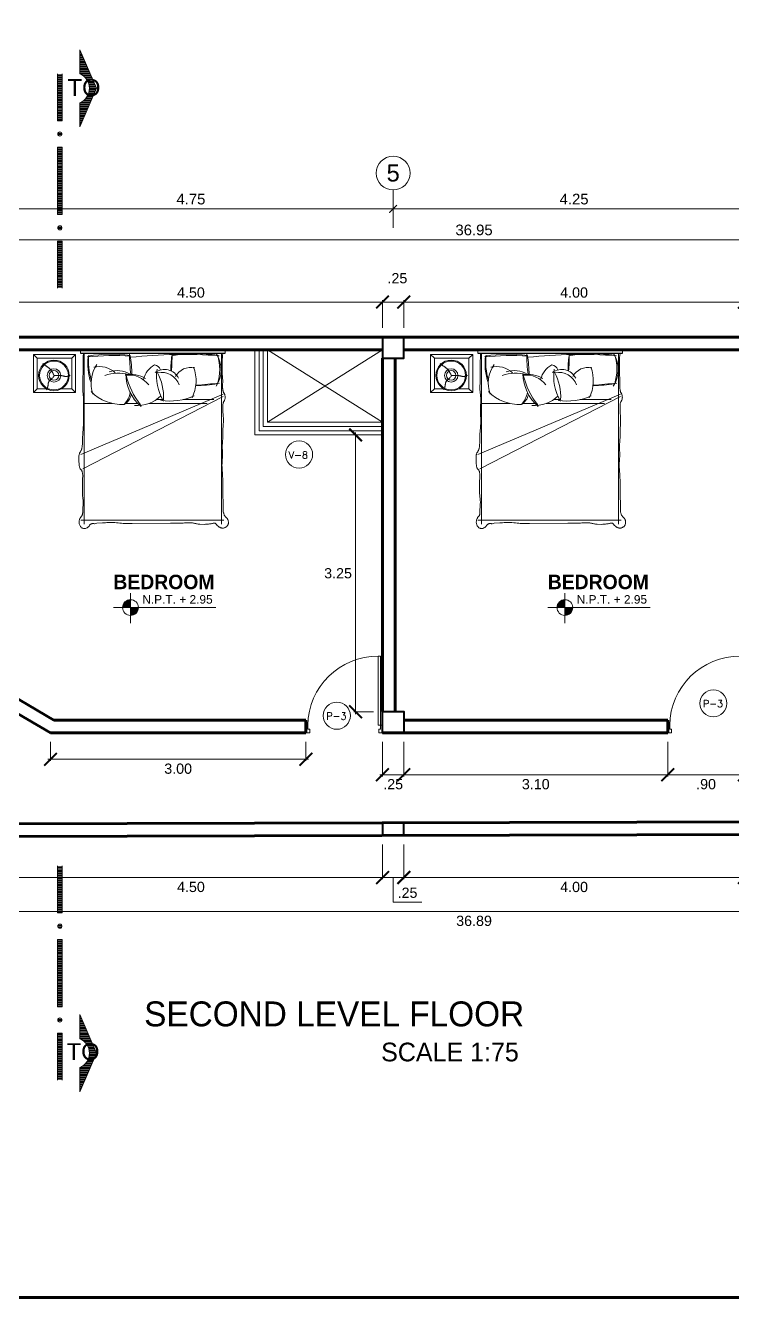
# Model space of a CAD drawing. Header units: millimetres. Extents: x 565 to 912, y 163 to 192.
# Drawn here: x 586.76 to 595.07, y 163.22 to 178.16 of the extents above; entities that cross this region are included whole.
import ezdxf

# ---------------------------------------------------------------- set-up
doc = ezdxf.new("R2010")
doc.units = ezdxf.units.MM
doc.header["$LTSCALE"] = 0.0125
doc.layers.add('AMBIENTA', color=6, linetype='Continuous')
for name, color, linetype, lineweight in [('COLUMNAS', 162, 'Continuous', 40), ('COTAS', 9, 'Continuous', 9), ('EQUIPO', 2, 'Continuous', 15), ('MARCO', 1, 'Continuous', 13), ('MARKO', 186, 'Continuous', 80), ('MOBILIARIO', 52, 'Continuous', 18), ('MURO ALTO', 40, 'Continuous', 70), ('proy', 254, 'Continuous', 0), ('TEXTO', 6, 'Continuous', 15)]:
    doc.layers.add(name, color=color, linetype=linetype, lineweight=lineweight)
doc.styles.add('ARIAL', font='arial.ttf')
doc.styles.add('NOMBRE-2', font='arial.ttf')
doc.styles.add('op', font='romab___.ttf')
doc.styles.add('ROMANS135', font='romans.shx', dxfattribs={"width": 1.35})
doc.styles.add('STYLE1', font='arial.ttf', dxfattribs={"height": 0.5})
doc.dimstyles.new('ISO-25', dxfattribs={"dimtxt": 0.12, "dimasz": 0.15, "dimexe": 0.02, "dimexo": 0.1055, "dimgap": 0.05, "dimtad": 2, "dimtih": 1, "dimtoh": 1, "dimzin": 4, "dimdsep": 46, "dimtxsty": 'ARIAL', "dimblk": 'ARCHTICK', "dimcen": 2.5, "dimdle": 0.03, "dimclrd": 1, "dimclre": 2, "dimclrt": 256, "dimadec": 0, "dimazin": 0, "dimtfac": 1, "dimtmove": 0, "dimatfit": 0, "dimldrblk": 'ARCHTICK', "dimfxl": 0, "dimlwd": 13, "dimlwe": 9, "dimarcsym": 0})
doc.dimstyles.new('PLANTA', dxfattribs={"dimtxt": 0.125, "dimasz": 0.09, "dimexe": 0.125, "dimexo": 0.1, "dimgap": 0.05, "dimtad": 1, "dimzin": 4, "dimdsep": 46, "dimtxsty": 'NOMBRE-2', "dimblk1": 'ARCHTICK', "dimblk2": 'ARCHTICK', "dimsah": 1, "dimcen": 0, "dimdle": 0.1, "dimclrd": 1, "dimclre": 1, "dimclrt": 256, "dimadec": 0, "dimazin": 0, "dimtfac": 1, "dimtmove": 1, "dimatfit": 3, "dimldrblk": 'ARCHTICK', "dimfxl": 0, "dimtolj": 1, "dimtzin": 0, "dimlwd": 0, "dimlwe": 0, "dimarcsym": 0})

# ---------------------------------------------------------------- blocks, each defined once
blk = doc.blocks.new('_ARCHTICK')
at = {"color": 0, "linetype": 'ByBlock', "const_width": 0.15}
blk.add_lwpolyline([(-0.5, -0.5), (0.5, 0.5)], dxfattribs=at)
blk = doc.blocks.new('*D107')
at = {"layer": 'COTAS', "color": 1, "lineweight": 0, "transparency": 16777216}
for p, q in [((573.556, 175.095), (573.556, 175.767)), ((610.506, 175.205), (610.506, 175.767)), ((610.606, 175.642), (573.456, 175.642))]:
    blk.add_line(p, q, dxfattribs=at)
at = {"layer": 'Defpoints', "color": 0, "transparency": 16777216}
for p in [(573.556, 175.642), (610.506, 175.105), (573.556, 174.995)]:
    blk.add_point(p, dxfattribs=at)
at = {"layer": 'COTAS', "color": 1, "lineweight": 0, "transparency": 16777216, "xscale": 0.09, "yscale": 0.09, "zscale": 0.09, "rotation": 180}
blk.add_blockref('_ARCHTICK', (573.556, 175.642), dxfattribs=at)
at = {"layer": 'COTAS', "color": 1, "lineweight": 0, "transparency": 16777216, "xscale": 0.09, "yscale": 0.09, "zscale": 0.09}
blk.add_blockref('_ARCHTICK', (610.506, 175.642), dxfattribs=at)
at = {"layer": 'COTAS', "transparency": 16777216, "insert": (592.031, 175.756), "char_height": 0.125, "attachment_point": 5, "style": 'NOMBRE-2'}
blk.add_mtext('\\A1;36.95', dxfattribs=at)
blk = doc.blocks.new('*D137')
at = {"layer": 'COTAS', "color": 2, "lineweight": 9, "transparency": 16777216}
for p, q in [((591.206, 168.54), (591.206, 168.131)), ((595.206, 168.533), (595.206, 168.131))]:
    blk.add_line(p, q, dxfattribs=at)
at = {"layer": 'COTAS', "color": 1, "lineweight": 13, "transparency": 16777216}
blk.add_line((591.176, 168.151), (595.236, 168.151), dxfattribs=at)
at = {"layer": 'Defpoints', "color": 0, "transparency": 16777216}
for p in [(591.206, 168.646), (595.206, 168.638), (595.206, 168.151)]:
    blk.add_point(p, dxfattribs=at)
at = {"layer": 'COTAS', "color": 1, "lineweight": 13, "transparency": 16777216, "xscale": 0.15, "yscale": 0.15, "zscale": 0.15, "rotation": 180}
blk.add_blockref('_ARCHTICK', (591.206, 168.151), dxfattribs=at)
at = {"layer": 'COTAS', "color": 1, "lineweight": 13, "transparency": 16777216, "xscale": 0.15, "yscale": 0.15, "zscale": 0.15}
blk.add_blockref('_ARCHTICK', (595.206, 168.151), dxfattribs=at)
at = {"layer": 'COTAS', "transparency": 16777216, "insert": (593.206, 168.04), "char_height": 0.12, "attachment_point": 5, "style": 'ARIAL'}
blk.add_mtext('4.00', dxfattribs=at)
blk = doc.blocks.new('*D135')
at = {"layer": 'COTAS', "color": 2, "lineweight": 9, "transparency": 16777216}
for p, q in [((586.456, 168.527), (586.456, 168.131)), ((590.956, 168.54), (590.956, 168.131))]:
    blk.add_line(p, q, dxfattribs=at)
at = {"layer": 'COTAS', "color": 1, "lineweight": 13, "transparency": 16777216}
blk.add_line((586.426, 168.151), (590.986, 168.151), dxfattribs=at)
at = {"layer": 'Defpoints', "color": 0, "transparency": 16777216}
for p in [(586.456, 168.633), (590.956, 168.646), (590.956, 168.151)]:
    blk.add_point(p, dxfattribs=at)
at = {"layer": 'COTAS', "color": 1, "lineweight": 13, "transparency": 16777216, "xscale": 0.15, "yscale": 0.15, "zscale": 0.15, "rotation": 180}
blk.add_blockref('_ARCHTICK', (586.456, 168.151), dxfattribs=at)
at = {"layer": 'COTAS', "color": 1, "lineweight": 13, "transparency": 16777216, "xscale": 0.15, "yscale": 0.15, "zscale": 0.15}
blk.add_blockref('_ARCHTICK', (590.956, 168.151), dxfattribs=at)
at = {"layer": 'COTAS', "transparency": 16777216, "insert": (588.706, 168.04), "char_height": 0.12, "attachment_point": 5, "style": 'ARIAL'}
blk.add_mtext('4.50', dxfattribs=at)
blk = doc.blocks.new('*D136')
at = {"layer": 'COTAS', "color": 2, "lineweight": 9, "transparency": 16777216}
for p, q in [((590.956, 168.54), (590.956, 168.131)), ((591.206, 168.54), (591.206, 168.131))]:
    blk.add_line(p, q, dxfattribs=at)
at = {"layer": 'COTAS', "color": 1, "lineweight": 13, "transparency": 16777216}
for p, q in [((590.956, 168.151), (591.206, 168.151)), ((590.956, 168.151), (591.206, 168.151)), ((591.081, 168.151), (591.081, 167.861)), ((591.081, 167.861), (591.419, 167.861))]:
    blk.add_line(p, q, dxfattribs=at)
at = {"layer": 'Defpoints', "color": 0, "transparency": 16777216}
for p in [(590.956, 168.646), (591.206, 168.646), (591.206, 168.151)]:
    blk.add_point(p, dxfattribs=at)
at = {"layer": 'COTAS', "transparency": 16777216, "insert": (591.25, 167.972), "char_height": 0.12, "attachment_point": 5, "style": 'ARIAL'}
blk.add_mtext('.25', dxfattribs=at)
blk = doc.blocks.new('*D116')
at = {"layer": 'COTAS', "color": 1, "lineweight": 13, "transparency": 16777216}
blk.add_line((591.176, 174.91), (595.236, 174.91), dxfattribs=at)
at = {"layer": 'COTAS', "color": 2, "lineweight": 9, "transparency": 16777216}
for p, q in [((591.206, 174.605), (591.206, 174.93)), ((595.206, 174.605), (595.206, 174.93))]:
    blk.add_line(p, q, dxfattribs=at)
at = {"layer": 'Defpoints', "color": 0, "transparency": 16777216}
for p in [(595.206, 174.91), (591.206, 174.499), (595.206, 174.499)]:
    blk.add_point(p, dxfattribs=at)
at = {"layer": 'COTAS', "color": 1, "lineweight": 13, "transparency": 16777216, "xscale": 0.15, "yscale": 0.15, "zscale": 0.15, "rotation": 180}
blk.add_blockref('_ARCHTICK', (591.206, 174.91), dxfattribs=at)
at = {"layer": 'COTAS', "color": 1, "lineweight": 13, "transparency": 16777216, "xscale": 0.15, "yscale": 0.15, "zscale": 0.15}
blk.add_blockref('_ARCHTICK', (595.206, 174.91), dxfattribs=at)
at = {"layer": 'COTAS', "transparency": 16777216, "insert": (593.206, 175.021), "char_height": 0.12, "attachment_point": 5, "style": 'ARIAL'}
blk.add_mtext('4.00', dxfattribs=at)
blk = doc.blocks.new('*D114')
at = {"layer": 'COTAS', "color": 1, "lineweight": 13, "transparency": 16777216}
blk.add_line((586.426, 174.91), (590.986, 174.91), dxfattribs=at)
at = {"layer": 'COTAS', "color": 2, "lineweight": 9, "transparency": 16777216}
for p, q in [((586.456, 174.605), (586.456, 174.93)), ((590.956, 174.605), (590.956, 174.93))]:
    blk.add_line(p, q, dxfattribs=at)
at = {"layer": 'Defpoints', "color": 0, "transparency": 16777216}
for p in [(590.956, 174.91), (586.456, 174.499), (590.956, 174.499)]:
    blk.add_point(p, dxfattribs=at)
at = {"layer": 'COTAS', "color": 1, "lineweight": 13, "transparency": 16777216, "xscale": 0.15, "yscale": 0.15, "zscale": 0.15, "rotation": 180}
blk.add_blockref('_ARCHTICK', (586.456, 174.91), dxfattribs=at)
at = {"layer": 'COTAS', "color": 1, "lineweight": 13, "transparency": 16777216, "xscale": 0.15, "yscale": 0.15, "zscale": 0.15}
blk.add_blockref('_ARCHTICK', (590.956, 174.91), dxfattribs=at)
at = {"layer": 'COTAS', "transparency": 16777216, "insert": (588.706, 175.021), "char_height": 0.12, "attachment_point": 5, "style": 'ARIAL'}
blk.add_mtext('4.50', dxfattribs=at)
blk = doc.blocks.new('*D115')
at = {"layer": 'COTAS', "color": 2, "lineweight": 9, "transparency": 16777216}
for p, q in [((590.956, 174.605), (590.956, 174.93)), ((591.206, 174.605), (591.206, 174.93))]:
    blk.add_line(p, q, dxfattribs=at)
at = {"layer": 'COTAS', "color": 1, "lineweight": 13, "transparency": 16777216}
blk.add_line((590.956, 174.91), (591.206, 174.91), dxfattribs=at)
at = {"layer": 'Defpoints', "color": 0, "transparency": 16777216}
for p in [(591.206, 174.91), (590.956, 174.499), (591.206, 174.499)]:
    blk.add_point(p, dxfattribs=at)
at = {"layer": 'COTAS', "transparency": 16777216, "insert": (591.131, 175.189), "char_height": 0.12, "attachment_point": 5, "style": 'ARIAL'}
blk.add_mtext('.25', dxfattribs=at)
blk = doc.blocks.new('P1.0m')
at = {"layer": 'EQUIPO'}
blk.add_lwpolyline([(0.025, 0), (0.055, 0), (0.055, 0.9), (0.025, 0.9)], close=True, dxfattribs=at)
for points in [[(0, -0.1), (0.05, -0.1), (0.05, -0.05), (0.025, -0.05), (0.025, 0), (0, 0)], [(1, -0.1), (0.95, -0.1), (0.95, -0.05), (0.975, -0.05), (0.975, 0), (1, 0)]]:
    blk.add_lwpolyline(points, dxfattribs=at)
at = {"layer": 'EQUIPO', "color": 252}
blk.add_arc((0.065, -0.01), 0.91, 0.6296, 90.6296, dxfattribs=at)
blk = doc.blocks.new('P0.9m')
at = {"xscale": 0.9000092295639774, "yscale": 0.9000092295639774, "zscale": 0.9000092295639774}
blk.add_blockref('P1.0m', (-0.9, 0), dxfattribs=at)
blk = doc.blocks.new('*D161')
at = {"layer": 'COTAS', "color": 2, "lineweight": 9, "transparency": 16777216}
for p, q in [((610.506, 168.593), (610.506, 167.734)), ((573.556, 168.494), (573.556, 167.734))]:
    blk.add_line(p, q, dxfattribs=at)
at = {"layer": 'COTAS', "color": 1, "lineweight": 13, "transparency": 16777216}
blk.add_line((610.536, 167.754), (573.526, 167.754), dxfattribs=at)
at = {"layer": 'Defpoints', "color": 0, "transparency": 16777216}
for p in [(610.506, 168.699), (573.556, 168.599), (573.556, 167.754)]:
    blk.add_point(p, dxfattribs=at)
at = {"layer": 'COTAS', "color": 1, "lineweight": 13, "transparency": 16777216, "xscale": 0.15, "yscale": 0.15, "zscale": 0.15, "rotation": 180}
blk.add_blockref('_ARCHTICK', (573.556, 167.754), dxfattribs=at)
at = {"layer": 'COTAS', "color": 1, "lineweight": 13, "transparency": 16777216, "xscale": 0.15, "yscale": 0.15, "zscale": 0.15}
blk.add_blockref('_ARCHTICK', (610.506, 167.754), dxfattribs=at)
at = {"layer": 'COTAS', "transparency": 16777216, "insert": (592.031, 167.642), "char_height": 0.12, "attachment_point": 5, "style": 'ARIAL'}
blk.add_mtext('36.89', dxfattribs=at)
blk = doc.blocks.new('*D175')
at = {"layer": 'COTAS', "color": 2, "lineweight": 9, "transparency": 16777216}
for p, q in [((587.056, 169.744), (587.056, 169.52)), ((590.056, 169.744), (590.056, 169.52))]:
    blk.add_line(p, q, dxfattribs=at)
at = {"layer": 'COTAS', "color": 1, "lineweight": 13, "transparency": 16777216}
blk.add_line((587.026, 169.54), (590.086, 169.54), dxfattribs=at)
at = {"layer": 'Defpoints', "color": 0, "transparency": 16777216}
for p in [(587.056, 169.849), (590.056, 169.849), (590.056, 169.54)]:
    blk.add_point(p, dxfattribs=at)
at = {"layer": 'COTAS', "color": 1, "lineweight": 13, "transparency": 16777216, "xscale": 0.15, "yscale": 0.15, "zscale": 0.15, "rotation": 180}
blk.add_blockref('_ARCHTICK', (587.056, 169.54), dxfattribs=at)
at = {"layer": 'COTAS', "color": 1, "lineweight": 13, "transparency": 16777216, "xscale": 0.15, "yscale": 0.15, "zscale": 0.15}
blk.add_blockref('_ARCHTICK', (590.056, 169.54), dxfattribs=at)
at = {"layer": 'COTAS', "transparency": 16777216, "insert": (588.556, 169.429), "char_height": 0.12, "attachment_point": 5, "style": 'ARIAL'}
blk.add_mtext('3.00', dxfattribs=at)
blk = doc.blocks.new('*D176')
at = {"layer": 'COTAS', "color": 2, "lineweight": 9, "transparency": 16777216}
for p, q in [((590.851, 173.349), (590.62, 173.349)), ((590.851, 170.099), (590.62, 170.099))]:
    blk.add_line(p, q, dxfattribs=at)
at = {"layer": 'COTAS', "color": 1, "lineweight": 13, "transparency": 16777216}
blk.add_line((590.64, 170.069), (590.64, 173.379), dxfattribs=at)
at = {"layer": 'Defpoints', "color": 0, "transparency": 16777216}
for p in [(590.64, 173.349), (590.956, 173.349), (590.956, 170.099)]:
    blk.add_point(p, dxfattribs=at)
at = {"layer": 'COTAS', "color": 1, "lineweight": 13, "transparency": 16777216, "xscale": 0.15, "yscale": 0.15, "zscale": 0.15}
for p, rotation in [((590.64, 173.349), 90), ((590.64, 170.099), 270)]:
    blk.add_blockref('_ARCHTICK', p, dxfattribs=dict(at, rotation=rotation))
at = {"layer": 'COTAS', "transparency": 16777216, "insert": (590.434, 171.724), "char_height": 0.12, "attachment_point": 5, "style": 'ARIAL'}
blk.add_mtext('3.25', dxfattribs=at)
blk = doc.blocks.new('*D177')
at = {"layer": 'COTAS', "color": 2, "lineweight": 9, "transparency": 16777216}
for p, q in [((590.956, 169.744), (590.956, 169.338)), ((591.206, 169.744), (591.206, 169.338))]:
    blk.add_line(p, q, dxfattribs=at)
at = {"layer": 'COTAS', "color": 1, "lineweight": 13, "transparency": 16777216}
blk.add_line((590.926, 169.358), (591.236, 169.358), dxfattribs=at)
at = {"layer": 'Defpoints', "color": 0, "transparency": 16777216}
for p in [(590.956, 169.849), (591.206, 169.849), (591.206, 169.358)]:
    blk.add_point(p, dxfattribs=at)
at = {"layer": 'COTAS', "color": 1, "lineweight": 13, "transparency": 16777216, "xscale": 0.15, "yscale": 0.15, "zscale": 0.15, "rotation": 180}
blk.add_blockref('_ARCHTICK', (590.956, 169.358), dxfattribs=at)
at = {"layer": 'COTAS', "color": 1, "lineweight": 13, "transparency": 16777216, "xscale": 0.15, "yscale": 0.15, "zscale": 0.15}
blk.add_blockref('_ARCHTICK', (591.206, 169.358), dxfattribs=at)
at = {"layer": 'COTAS', "transparency": 16777216, "insert": (591.081, 169.247), "char_height": 0.12, "attachment_point": 5, "style": 'ARIAL'}
blk.add_mtext('.25', dxfattribs=at)
blk = doc.blocks.new('*D178')
at = {"layer": 'COTAS', "color": 2, "lineweight": 9, "transparency": 16777216}
for p, q in [((591.206, 169.744), (591.206, 169.338)), ((594.306, 169.744), (594.306, 169.338))]:
    blk.add_line(p, q, dxfattribs=at)
at = {"layer": 'COTAS', "color": 1, "lineweight": 13, "transparency": 16777216}
blk.add_line((591.176, 169.358), (594.336, 169.358), dxfattribs=at)
at = {"layer": 'Defpoints', "color": 0, "transparency": 16777216}
for p in [(591.206, 169.849), (594.306, 169.849), (594.306, 169.358)]:
    blk.add_point(p, dxfattribs=at)
at = {"layer": 'COTAS', "color": 1, "lineweight": 13, "transparency": 16777216, "xscale": 0.15, "yscale": 0.15, "zscale": 0.15, "rotation": 180}
blk.add_blockref('_ARCHTICK', (591.206, 169.358), dxfattribs=at)
at = {"layer": 'COTAS', "color": 1, "lineweight": 13, "transparency": 16777216, "xscale": 0.15, "yscale": 0.15, "zscale": 0.15}
blk.add_blockref('_ARCHTICK', (594.306, 169.358), dxfattribs=at)
at = {"layer": 'COTAS', "transparency": 16777216, "insert": (592.756, 169.247), "char_height": 0.12, "attachment_point": 5, "style": 'ARIAL'}
blk.add_mtext('3.10', dxfattribs=at)
blk = doc.blocks.new('*D179')
at = {"layer": 'COTAS', "color": 2, "lineweight": 9, "transparency": 16777216}
for p, q in [((594.306, 169.744), (594.306, 169.338)), ((595.206, 169.744), (595.206, 169.338))]:
    blk.add_line(p, q, dxfattribs=at)
at = {"layer": 'COTAS', "color": 1, "lineweight": 13, "transparency": 16777216}
blk.add_line((594.276, 169.358), (595.236, 169.358), dxfattribs=at)
at = {"layer": 'Defpoints', "color": 0, "transparency": 16777216}
for p in [(594.306, 169.849), (595.206, 169.849), (595.206, 169.358)]:
    blk.add_point(p, dxfattribs=at)
at = {"layer": 'COTAS', "color": 1, "lineweight": 13, "transparency": 16777216, "xscale": 0.15, "yscale": 0.15, "zscale": 0.15, "rotation": 180}
blk.add_blockref('_ARCHTICK', (594.306, 169.358), dxfattribs=at)
at = {"layer": 'COTAS', "color": 1, "lineweight": 13, "transparency": 16777216, "xscale": 0.15, "yscale": 0.15, "zscale": 0.15}
blk.add_blockref('_ARCHTICK', (595.206, 169.358), dxfattribs=at)
at = {"layer": 'COTAS', "transparency": 16777216, "insert": (594.756, 169.247), "char_height": 0.12, "attachment_point": 5, "style": 'ARIAL'}
blk.add_mtext('.90', dxfattribs=at)
blk = doc.blocks.new('MESA-NOCHE')
at = {"layer": 'MOBILIARIO'}
for p, q in [((0, 0.55), (0.05, 0.5)), ((0.45, 0.5), (0.5, 0.55)), ((0, 0), (0.05, 0.05)), ((0.5, 0), (0.45, 0.05))]:
    blk.add_line(p, q, dxfattribs=at)
blk.add_lwpolyline([(0, 0.55), (0.5, 0.55), (0.5, 0), (0, 0)], close=True, dxfattribs=at)
for points in [[(0.45, 0.173), (0.45, 0.05), (0.05, 0.05), (0.05, 0.5), (0.45, 0.5), (0.45, 0.366)], [(0.279, 0.263), (0.278, 0.273), (0.277, 0.281), (0.277, 0.288), (0.277, 0.295), (0.277, 0.301), (0.277, 0.306), (0.277, 0.311), (0.278, 0.315), (0.278, 0.32), (0.278, 0.324), (0.277, 0.328), (0.277, 0.332), (0.277, 0.336), (0.277, 0.34), (0.277, 0.344), (0.277, 0.348), (0.277, 0.351), (0.277, 0.355), (0.277, 0.358), (0.278, 0.362), (0.278, 0.365), (0.278, 0.369), (0.279, 0.372), (0.279, 0.376), (0.28, 0.379), (0.281, 0.383), (0.281, 0.386), (0.282, 0.39), (0.283, 0.393), (0.284, 0.397), (0.285, 0.401), (0.286, 0.404), (0.287, 0.408), (0.288, 0.412), (0.288, 0.415), (0.289, 0.419), (0.29, 0.423), (0.29, 0.427), (0.29, 0.432), (0.289, 0.436), (0.288, 0.441), (0.287, 0.447), (0.286, 0.452), (0.284, 0.458), (0.282, 0.463), (0.28, 0.469), (0.278, 0.475), (0.276, 0.482)], [(0.283, 0.275), (0.274, 0.271), (0.266, 0.267), (0.259, 0.263), (0.253, 0.26), (0.247, 0.256), (0.242, 0.253), (0.238, 0.251), (0.234, 0.248), (0.23, 0.246), (0.226, 0.243), (0.222, 0.241), (0.218, 0.239), (0.215, 0.237), (0.212, 0.235), (0.209, 0.232), (0.205, 0.23), (0.202, 0.228), (0.199, 0.225), (0.196, 0.222), (0.194, 0.22), (0.191, 0.217), (0.188, 0.214), (0.185, 0.211), (0.182, 0.207), (0.18, 0.204), (0.177, 0.2), (0.174, 0.197), (0.171, 0.193), (0.168, 0.189), (0.165, 0.185), (0.162, 0.18), (0.159, 0.176), (0.156, 0.171), (0.152, 0.165), (0.148, 0.16), (0.144, 0.154), (0.139, 0.147), (0.133, 0.14), (0.127, 0.132), (0.12, 0.124)], [(0.274, 0.272), (0.283, 0.267), (0.292, 0.262), (0.299, 0.257), (0.305, 0.252), (0.31, 0.247), (0.315, 0.243), (0.319, 0.238), (0.323, 0.234), (0.327, 0.23), (0.33, 0.226), (0.333, 0.222), (0.337, 0.219), (0.34, 0.216), (0.343, 0.213), (0.346, 0.21), (0.349, 0.207), (0.352, 0.205), (0.355, 0.203), (0.358, 0.201), (0.362, 0.2), (0.365, 0.198), (0.368, 0.197), (0.372, 0.196), (0.375, 0.195), (0.378, 0.194), (0.382, 0.194), (0.385, 0.193), (0.388, 0.193), (0.392, 0.192), (0.395, 0.192), (0.398, 0.191), (0.402, 0.191), (0.405, 0.191), (0.409, 0.19), (0.412, 0.19), (0.416, 0.189), (0.419, 0.188), (0.423, 0.187), (0.427, 0.186), (0.431, 0.185), (0.435, 0.184), (0.44, 0.183), (0.444, 0.181), (0.449, 0.18), (0.453, 0.178), (0.457, 0.176), (0.46, 0.174), (0.464, 0.172)]]:
    blk.add_lwpolyline(points, dxfattribs=at)
for radius in [0.2, 0.188, 0.0875, 0.0625]:
    blk.add_circle((0.275, 0.269), radius, dxfattribs=at)
blk = doc.blocks.new('A$C677D5DDE')
at = {"layer": 'MOBILIARIO'}
for p, q in [((0.037, 2.055), (1.737, 2.055)), ((0.082, 2.055), (0.082, 0.051)), ((1.692, 2.055), (1.692, 0.051)), ((0.06, 1.579), (1.734, 0.868)), ((0.06, 1.552), (1.711, 0.7)), ((0.171, 1.515), (0.532, 1.515)), ((0.774, 1.515), (0.839, 1.515)), ((0.249, 1.47), (0.931, 1.47)), ((1.062, 1.47), (1.205, 1.47)), ((1.361, 1.47), (1.692, 1.47)), ((0.052, 0.1), (1.734, 0.1))]:
    blk.add_line(p, q, dxfattribs=at)
blk.add_lwpolyline([(0.037, 2.059), (1.737, 2.059), (1.737, 2.1), (0.037, 2.1)], close=True, dxfattribs=at)
blk.add_lwpolyline([(1.703, 2.055), (1.704, 2.023), (1.705, 1.998), (1.706, 1.974), (1.706, 1.95), (1.706, 1.928), (1.706, 1.908), (1.706, 1.888), (1.706, 1.869), (1.706, 1.852), (1.706, 1.836), (1.707, 1.821), (1.707, 1.808), (1.708, 1.795), (1.708, 1.783), (1.709, 1.773), (1.709, 1.763), (1.709, 1.754), (1.709, 1.746), (1.709, 1.738), (1.709, 1.731), (1.709, 1.724), (1.709, 1.717), (1.709, 1.71), (1.709, 1.702), (1.709, 1.694), (1.71, 1.685), (1.71, 1.676), (1.711, 1.667), (1.711, 1.657), (1.711, 1.647), (1.711, 1.636), (1.71, 1.625), (1.709, 1.614), (1.708, 1.602), (1.707, 1.59), (1.705, 1.577), (1.704, 1.564), (1.703, 1.55), (1.701, 1.536), (1.701, 1.521), (1.701, 1.505), (1.701, 1.489), (1.701, 1.472), (1.702, 1.454), (1.702, 1.437), (1.703, 1.419), (1.703, 1.402), (1.703, 1.385), (1.703, 1.368), (1.703, 1.351), (1.702, 1.334), (1.702, 1.318), (1.701, 1.301), (1.701, 1.284), (1.701, 1.267), (1.701, 1.249), (1.701, 1.231), (1.703, 1.212), (1.704, 1.193), (1.705, 1.174), (1.707, 1.154), (1.708, 1.135), (1.71, 1.117), (1.711, 1.098), (1.712, 1.081), (1.712, 1.063), (1.713, 1.047), (1.713, 1.031), (1.713, 1.016), (1.713, 1.002), (1.714, 0.989), (1.715, 0.977), (1.716, 0.966), (1.717, 0.956), (1.719, 0.947), (1.721, 0.938), (1.723, 0.931), (1.726, 0.924), (1.728, 0.918), (1.731, 0.912), (1.734, 0.907), (1.737, 0.902), (1.74, 0.898), (1.743, 0.894), (1.746, 0.889), (1.748, 0.884), (1.75, 0.878), (1.752, 0.871), (1.754, 0.864), (1.755, 0.855), (1.755, 0.846), (1.756, 0.836), (1.756, 0.825), (1.756, 0.814), (1.756, 0.803), (1.755, 0.792), (1.755, 0.78), (1.754, 0.769), (1.753, 0.758), (1.752, 0.748), (1.751, 0.738), (1.749, 0.729), (1.747, 0.721), (1.745, 0.714), (1.743, 0.708), (1.74, 0.703), (1.737, 0.699), (1.734, 0.695), (1.73, 0.692), (1.727, 0.688), (1.724, 0.684), (1.722, 0.68), (1.719, 0.675), (1.717, 0.669), (1.715, 0.662), (1.714, 0.655), (1.712, 0.648), (1.712, 0.64), (1.711, 0.632), (1.711, 0.623), (1.711, 0.614), (1.711, 0.606), (1.712, 0.597), (1.713, 0.588), (1.713, 0.579), (1.714, 0.57), (1.714, 0.406), (1.713, 0.396), (1.713, 0.387), (1.712, 0.378), (1.71, 0.368), (1.709, 0.358), (1.708, 0.348), (1.707, 0.338), (1.706, 0.327), (1.705, 0.316), (1.705, 0.304), (1.706, 0.292), (1.706, 0.28), (1.707, 0.268), (1.708, 0.256), (1.709, 0.244), (1.71, 0.233), (1.711, 0.222), (1.711, 0.212), (1.711, 0.203), (1.711, 0.194), (1.711, 0.186), (1.712, 0.179), (1.712, 0.172), (1.713, 0.166), (1.715, 0.16), (1.717, 0.155), (1.72, 0.151), (1.723, 0.146), (1.727, 0.142), (1.73, 0.138), (1.734, 0.134), (1.738, 0.129), (1.741, 0.123), (1.744, 0.117), (1.747, 0.111), (1.749, 0.103), (1.751, 0.096), (1.752, 0.088), (1.753, 0.08), (1.753, 0.071), (1.752, 0.063), (1.751, 0.055), (1.748, 0.047), (1.745, 0.039), (1.742, 0.032), (1.737, 0.025), (1.733, 0.019), (1.727, 0.013), (1.722, 0.009), (1.716, 0.005), (1.709, 0.003), (1.702, 0.001), (1.696, 0), (1.689, 0), (1.682, 0.001), (1.676, 0.002), (1.67, 0.004), (1.664, 0.007), (1.659, 0.01), (1.654, 0.014), (1.649, 0.018), (1.644, 0.022), (1.64, 0.026), (1.636, 0.03), (1.632, 0.035), (1.629, 0.039), (1.625, 0.043), (1.621, 0.047), (1.617, 0.05), (1.614, 0.053), (1.61, 0.055), (1.605, 0.057), (1.601, 0.059), (1.596, 0.059), (1.591, 0.059), (1.585, 0.059), (1.579, 0.058), (1.573, 0.057), (1.567, 0.056), (1.545, 0.063), (1.477, 0.068), (1.461, 0.068), (1.444, 0.069), (1.427, 0.07), (1.41, 0.071), (1.391, 0.071), (1.373, 0.071), (1.353, 0.071), (1.334, 0.07), (1.314, 0.068), (1.294, 0.066), (1.274, 0.064), (1.255, 0.062), (1.237, 0.061), (1.22, 0.059), (1.205, 0.058), (1.19, 0.058), (1.177, 0.058), (1.165, 0.058), (1.154, 0.059), (1.142, 0.06), (1.13, 0.061), (0.678, 0.062), (0.664, 0.063), (0.65, 0.064), (0.634, 0.064), (0.617, 0.064), (0.6, 0.064), (0.583, 0.064), (0.565, 0.064), (0.548, 0.065), (0.531, 0.065), (0.515, 0.066), (0.499, 0.066), (0.484, 0.067), (0.47, 0.068), (0.457, 0.068), (0.444, 0.068), (0.432, 0.068), (0.421, 0.067), (0.411, 0.065), (0.401, 0.063), (0.392, 0.061), (0.383, 0.059), (0.374, 0.056), (0.365, 0.054), (0.355, 0.052), (0.345, 0.05), (0.335, 0.05), (0.279, 0.049), (0.267, 0.05), (0.256, 0.05), (0.245, 0.051), (0.234, 0.052), (0.223, 0.054), (0.213, 0.056), (0.203, 0.057), (0.195, 0.059), (0.187, 0.06), (0.18, 0.062), (0.173, 0.063), (0.168, 0.063), (0.163, 0.064), (0.158, 0.063), (0.155, 0.062), (0.151, 0.061), (0.149, 0.058), (0.146, 0.056), (0.144, 0.053), (0.142, 0.05), (0.139, 0.047), (0.137, 0.044), (0.134, 0.04), (0.131, 0.037), (0.128, 0.034), (0.124, 0.03), (0.12, 0.027), (0.116, 0.024), (0.112, 0.021), (0.107, 0.018), (0.102, 0.015), (0.097, 0.013), (0.092, 0.01), (0.086, 0.008), (0.081, 0.007), (0.075, 0.006), (0.069, 0.005), (0.063, 0.005), (0.057, 0.006), (0.05, 0.008), (0.044, 0.01), (0.038, 0.012), (0.032, 0.015), (0.027, 0.019), (0.022, 0.022), (0.017, 0.026), (0.013, 0.031), (0.01, 0.035), (0.007, 0.039), (0.005, 0.044), (0.003, 0.049), (0.001, 0.055), (0, 0.06), (0, 0.066), (0, 0.073), (0, 0.079), (0.001, 0.086), (0.002, 0.093), (0.004, 0.099), (0.006, 0.106), (0.009, 0.112), (0.012, 0.117), (0.016, 0.122), (0.02, 0.126), (0.024, 0.131), (0.028, 0.135), (0.032, 0.139), (0.037, 0.143), (0.041, 0.148), (0.044, 0.153), (0.048, 0.159), (0.051, 0.165), (0.053, 0.172), (0.055, 0.179), (0.057, 0.186), (0.059, 0.193), (0.06, 0.201), (0.06, 0.208), (0.061, 0.214), (0.061, 0.221), (0.06, 0.228), (0.06, 0.235), (0.06, 0.242), (0.059, 0.25), (0.059, 0.258), (0.059, 0.268), (0.059, 0.278), (0.059, 0.29), (0.06, 0.302), (0.06, 0.315), (0.061, 0.329), (0.062, 0.343), (0.063, 0.358), (0.063, 0.374), (0.064, 0.389), (0.065, 0.405), (0.065, 0.576), (0.066, 0.591), (0.067, 0.607), (0.067, 0.622), (0.068, 0.636), (0.069, 0.65), (0.07, 0.663), (0.071, 0.676), (0.072, 0.688), (0.073, 0.7), (0.074, 0.712), (0.074, 0.723), (0.075, 0.735), (0.075, 0.747), (0.074, 0.76), (0.074, 0.773), (0.073, 0.786), (0.072, 0.8), (0.071, 0.814), (0.07, 0.828), (0.069, 0.842), (0.068, 0.856), (0.068, 0.87), (0.069, 0.884), (0.069, 0.897), (0.07, 0.911), (0.07, 0.925), (0.071, 0.939), (0.071, 0.953), (0.071, 0.967), (0.071, 0.981), (0.07, 0.995), (0.069, 1.009), (0.068, 1.023), (0.067, 1.036), (0.066, 1.05), (0.065, 1.062), (0.064, 1.075), (0.064, 1.087), (0.064, 1.098), (0.064, 1.109), (0.064, 1.12), (0.064, 1.131), (0.064, 1.142), (0.064, 1.154), (0.064, 1.165), (0.063, 1.178), (0.062, 1.19), (0.061, 1.203), (0.06, 1.216), (0.059, 1.23), (0.058, 1.244), (0.058, 1.258), (0.058, 1.273), (0.058, 1.287), (0.058, 1.302), (0.059, 1.316), (0.06, 1.331), (0.062, 1.346), (0.063, 1.36), (0.064, 1.374), (0.065, 1.388), (0.065, 1.401), (0.065, 1.414), (0.065, 1.426), (0.065, 1.438), (0.064, 1.448), (0.063, 1.458), (0.062, 1.467), (0.06, 1.475), (0.058, 1.481), (0.056, 1.487), (0.053, 1.492), (0.051, 1.496), (0.048, 1.501), (0.046, 1.505), (0.044, 1.509), (0.042, 1.515), (0.04, 1.52), (0.039, 1.527), (0.039, 1.534), (0.038, 1.541), (0.039, 1.548), (0.039, 1.555), (0.04, 1.561), (0.041, 1.567), (0.043, 1.573), (0.045, 1.577), (0.047, 1.582), (0.049, 1.586), (0.051, 1.59), (0.053, 1.594), (0.056, 1.598), (0.058, 1.602), (0.059, 1.607), (0.061, 1.612), (0.062, 1.617), (0.064, 1.623), (0.065, 1.628), (0.065, 1.634), (0.066, 1.639), (0.067, 1.644), (0.067, 1.65), (0.067, 1.655), (0.067, 1.66), (0.068, 1.665), (0.068, 1.67), (0.068, 1.676), (0.067, 1.682), (0.067, 1.689), (0.067, 1.696), (0.067, 1.704), (0.066, 1.713), (0.066, 1.722), (0.066, 1.73), (0.066, 1.739), (0.066, 1.748), (0.067, 1.757), (0.067, 1.765), (0.068, 1.773), (0.069, 1.78), (0.07, 1.788), (0.07, 1.796), (0.071, 1.804), (0.072, 1.812), (0.072, 1.821), (0.072, 1.831), (0.072, 1.841), (0.072, 1.852), (0.072, 1.863), (0.071, 1.875), (0.071, 1.887), (0.071, 1.9), (0.071, 1.913), (0.071, 1.926), (0.072, 1.94), (0.072, 1.955), (0.072, 1.971), (0.071, 1.989), (0.07, 2.009), (0.068, 2.032), (0.064, 2.055)], dxfattribs=at)
for centre, radius, start, end in [((0.43, 1.863), 0.344, 147.51, 213.8336), ((0.688, 1.873), 0.586, 163.9263, 197.1409), ((0.523, -3.746), 5.791, 83.8073, 94.1211), ((0.377, 0.376), 1.678, 80.1255, 98.6619), ((3.241, 2.046), 2.58, 180.1063, 184.3854), ((-0.657, 1.854), 1.333, 359.9394, 7.5533), ((2.469, 1.81), 1.335, 170.3802, 180.0522), ((-0.552, 2.039), 1.712, 352.2931, 0.3959), ((1.34, -0.968), 3, 83.9026, 93.6759), ((1.374, 0.471), 1.578, 80.1602, 98.06), ((0.917, 1.962), 0.726, 342.5841, 6.0048), ((1.02, 1.93), 0.631, 339.923, 8.7433), ((0.833, 1.736), 0.454, 159.3026, 206.5026), ((0.442, 1.69), 0.202, 27.7042, 103.4903), ((0.784, 1.614), 0.22, 78.0413, 160.8342), ((0.75, 1.684), 0.184, 54.1671, 153.8421), ((1.346, 1.554), 0.584, 151.0456, 184.1497), ((0.291, 1.785), 0.553, 328.6542, 9.1977), ((0.886, 1.83), 0.0952, 102.1757, 158.3207), ((0.722, 1.676), 0.286, 15.4018, 59.7122), ((1.168, 1.512), 0.291, 83.6273, 143.2855), ((1.145, 1.476), 0.335, 78.6667, 121.2633), ((0.689, 1.825), 0.516, 310.7395, 359.0576), ((0.32, 2.013), 0.906, 321.6953, 346.4626), ((1.312, 1.542), 0.313, 73.366, 120.2524), ((1.288, 1.355), 0.47, 69.8892, 104.8634), ((1.514, 1.629), 0.274, 75.7237, 132.8701), ((1.208, 1.705), 0.404, 341.4524, 33.4512), ((-0.98, -12.886), 14.632, 84.6597, 85.7516), ((0.428, 3.586), 1.909, 260.953, 268.6517), ((0.687, 2.164), 0.667, 244.7809, 279.0606), ((1.066, 1.828), 0.383, 224.5284, 275.2229), ((1.326, 1.616), 0.19, 193.6849, 236.7035), ((1.458, 1.668), 0.315, 192.9388, 221.9636), ((1.249, 1.967), 0.51, 267.2589, 315.2997)]:
    blk.add_arc(centre, radius, start, end, dxfattribs=at)
at = {"layer": 'AMBIENTA', "xscale": -0.9, "yscale": 0.9, "zscale": 0.9, "rotation": 89.99999999999733}
blk.add_blockref('MESA-NOCHE', (2.29, 2.046), dxfattribs=at)
blk = doc.blocks.new('*D208')
at = {"layer": 'COTAS', "color": 1, "lineweight": 0, "transparency": 16777216}
for p, q in [((586.231, 176.004), (591.181, 176.004)), ((586.331, 176.104), (586.331, 176.129)), ((591.081, 176.104), (591.081, 176.129))]:
    blk.add_line(p, q, dxfattribs=at)
at = {"layer": 'Defpoints', "color": 0, "transparency": 16777216}
for p in [(586.331, 176.004), (591.081, 176.004), (591.081, 176.004)]:
    blk.add_point(p, dxfattribs=at)
at = {"layer": 'COTAS', "color": 1, "lineweight": 0, "transparency": 16777216, "xscale": 0.09, "yscale": 0.09, "zscale": 0.09, "rotation": 180}
blk.add_blockref('_ARCHTICK', (586.331, 176.004), dxfattribs=at)
at = {"layer": 'COTAS', "color": 1, "lineweight": 0, "transparency": 16777216, "xscale": 0.09, "yscale": 0.09, "zscale": 0.09}
blk.add_blockref('_ARCHTICK', (591.081, 176.004), dxfattribs=at)
at = {"layer": 'COTAS', "transparency": 16777216, "insert": (588.706, 176.118), "char_height": 0.125, "attachment_point": 5, "style": 'NOMBRE-2'}
blk.add_mtext('\\A1;4.75', dxfattribs=at)
blk = doc.blocks.new('*D214')
at = {"layer": 'COTAS', "color": 1, "lineweight": 0, "transparency": 16777216}
for p, q in [((590.981, 176.004), (595.431, 176.004)), ((591.081, 176.104), (591.081, 176.129)), ((595.331, 176.104), (595.331, 176.129))]:
    blk.add_line(p, q, dxfattribs=at)
at = {"layer": 'Defpoints', "color": 0, "transparency": 16777216}
for p in [(591.081, 176.004), (595.331, 176.004), (595.331, 176.004)]:
    blk.add_point(p, dxfattribs=at)
at = {"layer": 'COTAS', "color": 1, "lineweight": 0, "transparency": 16777216, "xscale": 0.09, "yscale": 0.09, "zscale": 0.09, "rotation": 180}
blk.add_blockref('_ARCHTICK', (591.081, 176.004), dxfattribs=at)
at = {"layer": 'COTAS', "color": 1, "lineweight": 0, "transparency": 16777216, "xscale": 0.09, "yscale": 0.09, "zscale": 0.09}
blk.add_blockref('_ARCHTICK', (595.331, 176.004), dxfattribs=at)
at = {"layer": 'COTAS', "transparency": 16777216, "insert": (593.206, 176.118), "char_height": 0.125, "attachment_point": 5, "style": 'NOMBRE-2'}
blk.add_mtext('\\A1;4.25', dxfattribs=at)

msp = doc.modelspace()

# ---------------------------------------------------------------- hatches: boundary and pattern name
at = {"layer": 'MARCO', "linetype": 'Continuous'}
h = msp.add_hatch(color=256, dxfattribs=at)
h.paths.add_polyline_path([(587.99628, 171.41443, 0.41421356), (587.90372, 171.32187), (587.99628, 171.32187)])
h.paths.add_polyline_path([(588.08884, 171.32187), (587.99628, 171.32187), (587.99628, 171.22931, 0.41421356)])
h = msp.add_hatch(color=256, dxfattribs=at)
h.paths.add_polyline_path([(593.09792, 171.41443, 0.41421356), (593.00536, 171.32187), (593.09792, 171.32187)])
h.paths.add_polyline_path([(593.19048, 171.32187), (593.09792, 171.32187), (593.09792, 171.22931, 0.41421356)])
at = {"layer": 'proy'}
h = msp.add_hatch(dxfattribs=at)
h.set_pattern_fill('ANSI31', color=256, scale=0.110262, angle=135, style=0)
h.set_pattern_definition([(7e-15, (537.706513, 307.169638), (1e-18, 0.0137827678), [])])
h.paths.add_polyline_path([(587.40105, 177.58915, -0.66396965), (587.40105, 177.25034), (587.40105, 176.96627), (587.59721, 177.41975), (587.40105, 177.87323)])
h = msp.add_hatch(dxfattribs=at)
h.set_pattern_fill('ANSI31', color=256, scale=0.110262, angle=135, style=0)
h.set_pattern_definition([(180, (630.575972, 49.453932), (-3e-18, -0.0137827678), [])])
h.paths.add_polyline_path([(587.13952, 175.62518), (587.19465, 175.62518), (587.19465, 175.07387), (587.13952, 175.07387)])
h.paths.add_polyline_path([(587.16687, 175.80546, -1), (587.16687, 175.75671, -1)])
h.paths.add_polyline_path([(587.13952, 176.7269), (587.19465, 176.7269), (587.19465, 175.93612), (587.13952, 175.93612)])
h.paths.add_polyline_path([(587.16687, 176.90699, -1), (587.16687, 176.85824, -1)])
h.paths.add_polyline_path([(587.13952, 177.58915), (587.19465, 177.58915), (587.19465, 177.03784), (587.13952, 177.03784)])
h = msp.add_hatch(dxfattribs=at)
h.set_pattern_fill('ANSI31', color=256, scale=0.110262, angle=135, style=0)
h.set_pattern_definition([(180, (630.575972, 293.907078), (-3e-18, 0.0137827678), [])])
h.paths.add_polyline_path([(587.13952, 167.73583), (587.19465, 167.73583), (587.19465, 168.28714), (587.13952, 168.28714)])
h.paths.add_polyline_path([(587.16687, 167.55555, 1), (587.16687, 167.6043, 1)])
h.paths.add_polyline_path([(587.13952, 166.63411), (587.19465, 166.63411), (587.19465, 167.42489), (587.13952, 167.42489)])
h.paths.add_polyline_path([(587.16687, 166.45402, 1), (587.16687, 166.50277, 1)])
h.paths.add_polyline_path([(587.13952, 165.77186), (587.19465, 165.77186), (587.19465, 166.32317), (587.13952, 166.32317)])
h = msp.add_hatch(dxfattribs=at)
h.set_pattern_fill('ANSI31', color=256, scale=0.110262, angle=135, style=0)
h.set_pattern_definition([(7e-15, (537.706513, 295.838075), (1e-18, 0.0137827678), [])])
h.paths.add_polyline_path([(587.40105, 166.25759, -0.66396965), (587.40105, 165.91878), (587.40105, 165.6347), (587.59721, 166.08819), (587.40105, 166.54167)])

# ---------------------------------------------------------------- linework, layer by layer
at = {"layer": 'COLUMNAS'}
for points in [[(590.95626, 174.24925), (591.20626, 174.24925), (591.20626, 174.49925), (590.95626, 174.49925)], [(590.95626, 170.09942), (591.20626, 170.09942), (591.20626, 169.84942), (590.95626, 169.84942)], [(590.95626, 168.64558), (591.20626, 168.64558), (591.20653, 168.79558), (590.95653, 168.7949)]]:
    msp.add_lwpolyline(points, close=True, dxfattribs=at)
at = {"layer": 'MARCO', "linetype": 'Continuous'}
for p, q in [((587.99628, 171.1385), (587.99628, 171.49258)), ((593.09792, 171.1385), (593.09792, 171.49258)), ((587.79787, 171.32187), (588.99745, 171.32187)), ((592.8995, 171.32187), (594.09908, 171.32187))]:
    msp.add_line(p, q, dxfattribs=at)
for centre in [(587.99628, 171.32187), (593.09792, 171.32187)]:
    msp.add_circle(centre, 0.09256, dxfattribs=at)
at = {"layer": 'MARKO'}
msp.add_lwpolyline([(564.78685, 191.71852), (564.78685, 163.21852), (628.38011, 163.21852), (628.38011, 191.71852)], close=True, dxfattribs=at)
at = {"layer": 'MURO ALTO'}
for p, q in [((574.15626, 174.49925), (595.20626, 174.49925)), ((586.45626, 174.34925), (590.95626, 174.34925)), ((591.20626, 174.34925), (595.20626, 174.34925)), ((590.95626, 174.24925), (590.95626, 170.09942)), ((591.10626, 174.24925), (591.10626, 170.09942)), ((586.20626, 170.34925), (587.05625, 169.84925)), ((586.35626, 170.43504), (587.09709, 169.99925)), ((590.05626, 169.99925), (587.09709, 169.99925)), ((590.05626, 169.84925), (590.05626, 169.99925)), ((591.20626, 169.99925), (594.30626, 169.99925)), ((594.30626, 169.99925), (594.30626, 169.84925)), ((590.05626, 169.84925), (587.05625, 169.84925)), ((590.95626, 169.84942), (590.95626, 169.84925)), ((590.95626, 169.84925), (594.30626, 169.84925)), ((591.20626, 169.84942), (591.20626, 169.84925)), ((586.45626, 168.78267), (609.75626, 168.84599)), ((586.45626, 168.63267), (609.75626, 168.69666))]:
    msp.add_line(p, q, dxfattribs=at)
at = {"layer": 'proy', "color": 2}
for p, q in [((587.13952, 177.03784), (587.13952, 177.58915)), ((587.19465, 177.58915), (587.19465, 177.03784)), ((587.19465, 177.03784), (587.13952, 177.03784)), ((587.19465, 176.7269), (587.13952, 176.7269)), ((587.13952, 175.93612), (587.13952, 176.7269)), ((587.19465, 176.7269), (587.19465, 175.93612)), ((587.19465, 175.93612), (587.13952, 175.93612)), ((587.13952, 175.07387), (587.13952, 175.62518)), ((587.19465, 175.62518), (587.13952, 175.62518)), ((587.19465, 175.62518), (587.19465, 175.07387)), ((587.13952, 168.28714), (587.13952, 167.73583)), ((587.19465, 167.73583), (587.19465, 168.28714)), ((587.19465, 167.73583), (587.13952, 167.73583)), ((587.13952, 167.42489), (587.13952, 166.63411)), ((587.19465, 166.63411), (587.19465, 167.42489)), ((587.19465, 166.63411), (587.13952, 166.63411)), ((587.13952, 166.32317), (587.13952, 165.77186)), ((587.19465, 166.32317), (587.13952, 166.32317)), ((587.19465, 165.77186), (587.19465, 166.32317))]:
    msp.add_line(p, q, dxfattribs=at)
at = {"layer": 'proy'}
for p, q in [((589.45626, 174.34925), (589.45626, 173.34925)), ((589.50626, 174.34925), (589.50626, 173.39925)), ((589.55626, 174.34925), (589.55626, 173.44925)), ((589.60626, 174.34925), (589.60626, 173.49925)), ((589.60626, 174.34925), (590.95626, 173.49925)), ((589.60626, 173.49925), (590.95626, 174.34925)), ((589.60626, 173.49925), (590.95626, 173.49925)), ((589.45626, 173.34925), (590.95626, 173.34925)), ((589.50626, 173.39925), (590.95626, 173.39925)), ((589.55626, 173.44925), (590.95626, 173.44925))]:
    msp.add_line(p, q, dxfattribs=at)
at = {"layer": 'proy', "color": 2}
for points in [[(587.59721, 177.41975), (587.40105, 177.87323), (587.40105, 177.58915, -0.66396965), (587.40105, 177.25034), (587.40105, 176.96627)], [(587.59721, 166.08819), (587.40105, 166.54167), (587.40105, 166.25759, -0.66396965), (587.40105, 165.91878), (587.40105, 165.6347)]]:
    msp.add_lwpolyline(points, format="xyb", close=True, dxfattribs=at)
for centre in [(587.16687, 176.88261), (587.16687, 175.78108), (587.16687, 167.57993), (587.16687, 166.4784)]:
    msp.add_circle(centre, 0.02438, dxfattribs=at)
at = {"layer": 'proy'}
for centre in [(589.9757, 173.11933), (594.84129, 170.19692), (590.41865, 170.0518)]:
    msp.add_circle(centre, 0.15956, dxfattribs=at)
at = {"layer": 'TEXTO'}
msp.add_line((591.08126, 175.78259), (591.08126, 176.22639), dxfattribs=at)
msp.add_circle((591.08126, 176.42431), 0.19792, dxfattribs=at)

# ---------------------------------------------------------------- block references
at = {"layer": 'proy', "ltscale": 0.22, "xscale": -1}
for p in [(589.1456, 172.24968), (593.81072, 172.24968)]:
    msp.add_blockref('A$C677D5DDE', p, dxfattribs=at)
at = {"layer": 'proy', "xscale": -1}
for p in [(590.05625, 169.93925), (594.30625, 169.93925)]:
    msp.add_blockref('P0.9m', p, dxfattribs=at)

# ---------------------------------------------------------------- texts
at = {"layer": 'COLUMNAS', "attachment_point": 1, "style": 'NOMBRE-2'}
for s, insert, char_height in [('{\\fVineta BT|b0|i0|c0|p82;SECOND LEVEL FLOOR}', (588.1568, 166.69646), 0.2929546), ('{\\fVineta BT|b0|i0|c0|p82;SCALE 1:75}', (590.9398, 166.21216), 0.219716)]:
    msp.add_mtext(s, dxfattribs=dict(at, insert=insert, char_height=char_height))
at = {"layer": 'proy', "style": 'op'}
for p in [(587.79535, 171.53761), (592.89698, 171.53761)]:
    msp.add_text('BEDROOM', height=0.17, dxfattribs=at).set_placement(p)
at = {"layer": 'proy', "ltscale": 0.25, "char_height": 0.198989, "width": 0.3361, "attachment_point": 1, "style": 'STYLE1'}
for insert in [(587.25791, 177.52773), (587.24697, 166.20589)]:
    msp.add_mtext('TO', dxfattribs=dict(at, insert=insert))
at = {"layer": 'TEXTO'}
for s, height, style, p in [('V-8', 0.0825, 'ROMANS135', (589.85349, 173.07274)), ('N.P.T. + 2.95', 0.1, 'ARIAL', (588.13464, 171.36782)), ('N.P.T. + 2.95', 0.1, 'ARIAL', (593.23627, 171.36782)), ('P-3', 0.0825, 'ROMANS135', (594.71908, 170.15033)), ('P-3', 0.0825, 'ROMANS135', (590.29644, 170.00521))]:
    msp.add_text(s, height=height, dxfattribs=dict(at, style=style)).set_placement(p)
at = {"layer": 'TEXTO', "insert": (591.08126, 176.42431), "char_height": 0.2, "attachment_point": 5, "style": 'ARIAL'}
msp.add_mtext('5', dxfattribs=at)

# ---------------------------------------------------------------- dimensions: what is measured, and where the dimension line sits
at = {"layer": 'COTAS'}
for base, p1, p2, dimstyle, picture, middle in [((591.08126, 176.00449), (586.33126, 176.00449), (591.08126, 176.00449), 'PLANTA', '*D208', (588.70626, 176.11806)), ((595.33126, 176.00449), (591.08126, 176.00449), (595.33126, 176.00449), 'PLANTA', '*D214', (593.20626, 176.11831)), ((573.55626, 175.64216), (610.50626, 175.10494), (573.55626, 174.99454), 'PLANTA', '*D107', (592.03126, 175.75603)), ((590.05625, 169.53998), (587.05625, 169.84925), (590.05625, 169.84925), 'ISO-25', '*D175', (588.55625, 169.42867))]:
    dim = msp.add_linear_dim(base=base, p1=p1, p2=p2, dimstyle=dimstyle, dxfattribs=at)
    dim.commit()
    dim.dimension.update_dxf_attribs({"geometry": picture, "text_midpoint": middle})
for base, p1, p2, picture, middle in [((591.20626, 174.90972), (590.95626, 174.49925), (591.20626, 174.49925), '*D115', (591.13126, 175.18853)), ((590.95626, 174.90972), (586.45626, 174.49925), (590.95626, 174.49925), '*D114', (588.70626, 175.02099)), ((595.20626, 174.90972), (591.20626, 174.49925), (595.20626, 174.49925), '*D116', (593.20626, 175.02099)), ((594.30626, 169.35847), (591.20626, 169.84942), (594.30626, 169.84925), '*D178', (592.75626, 169.24716)), ((595.20626, 169.35847), (594.30626, 169.84925), (595.20626, 169.84925), '*D179', (594.75626, 169.2472))]:
    dim = msp.add_linear_dim(base=base, p1=p1, p2=p2, dimstyle='ISO-25', override={"dimtmove": 1}, dxfattribs=at)
    dim.commit()
    dim.dimension.update_dxf_attribs({"geometry": picture, "text_midpoint": middle})
dim = msp.add_linear_dim(base=(590.64011, 173.34925), p1=(590.95626, 170.09942), p2=(590.95626, 173.34925), angle=90, dimstyle='ISO-25', dxfattribs=at)
dim.commit()
dim.dimension.update_dxf_attribs({"geometry": '*D176', "text_midpoint": (590.43385, 171.72434)})
dim = msp.add_linear_dim(base=(591.20626, 169.35847), p1=(590.95626, 169.84942), p2=(591.20626, 169.84942), dimstyle='ISO-25', dxfattribs=at)
dim.commit()
dim.dimension.update_dxf_attribs({"geometry": '*D177', "text_midpoint": (591.08126, 169.35847), "dimtype": 160})
dim = msp.add_linear_dim(base=(573.55626, 167.7536), p1=(610.50626, 168.69853), p2=(573.55626, 168.59925), text='36.89', dimstyle='ISO-25', dxfattribs=at)
dim.commit()
dim.dimension.update_dxf_attribs({"geometry": '*D161', "text_midpoint": (592.03126, 167.64229)})
for base, p1, p2, picture, middle in [((590.95626, 168.15128), (586.45626, 168.63267), (590.95626, 168.64558), '*D135', (588.70626, 168.04001)), ((591.20626, 168.15128), (590.95626, 168.64558), (591.20626, 168.64572), '*D136', (591.13126, 167.97247)), ((595.20633, 168.15128), (591.20626, 168.64572), (595.20633, 168.63839), '*D137', (593.20629, 168.04001))]:
    dim = msp.add_linear_dim(base=base, p1=p1, p2=p2, angle=180, dimstyle='ISO-25', override={"dimtmove": 1}, dxfattribs=at)
    dim.commit()
    dim.dimension.update_dxf_attribs({"geometry": picture, "text_midpoint": middle})

doc.saveas('drawing.dxf')
